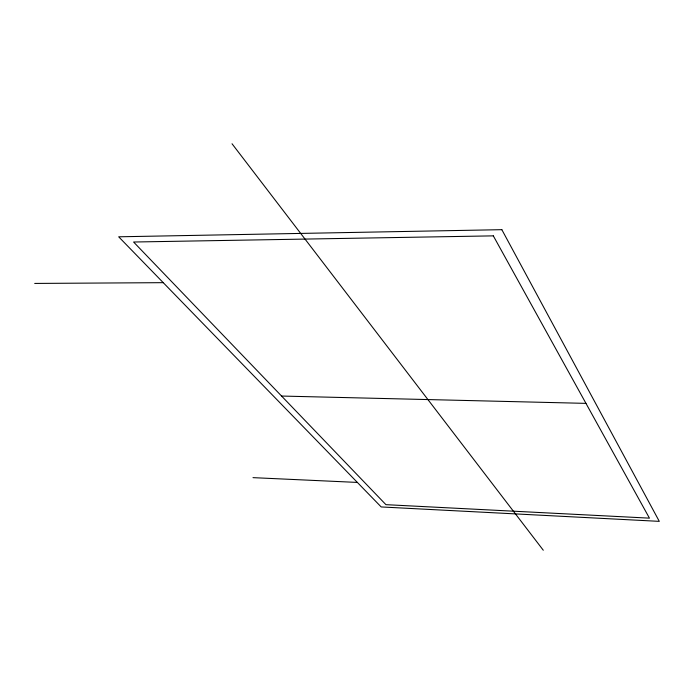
<?xml version="1.0" encoding="UTF-8"?>
<svg xmlns="http://www.w3.org/2000/svg" width="694" height="694" viewBox="0 0 694 694"><rect width="100%" height="100%" fill="white"/><g stroke="black" fill="none" stroke-linecap="round" stroke-linejoin="round"><path stroke-width="1.04" d="M34.7 283.43L163.246 282.666M281.573 396.048L585.962 403.37M252.998 477.646L357.375 482.425M232.03 143.762L543.289 550.238M501.84 229.671L118.674 236.801L381.188 506.941L659.3 521.359L501.84 229.671M493.321 235.865L133.586 242.015L385.925 504.659L649.445 518.149L493.321 235.865"/></g></svg>
